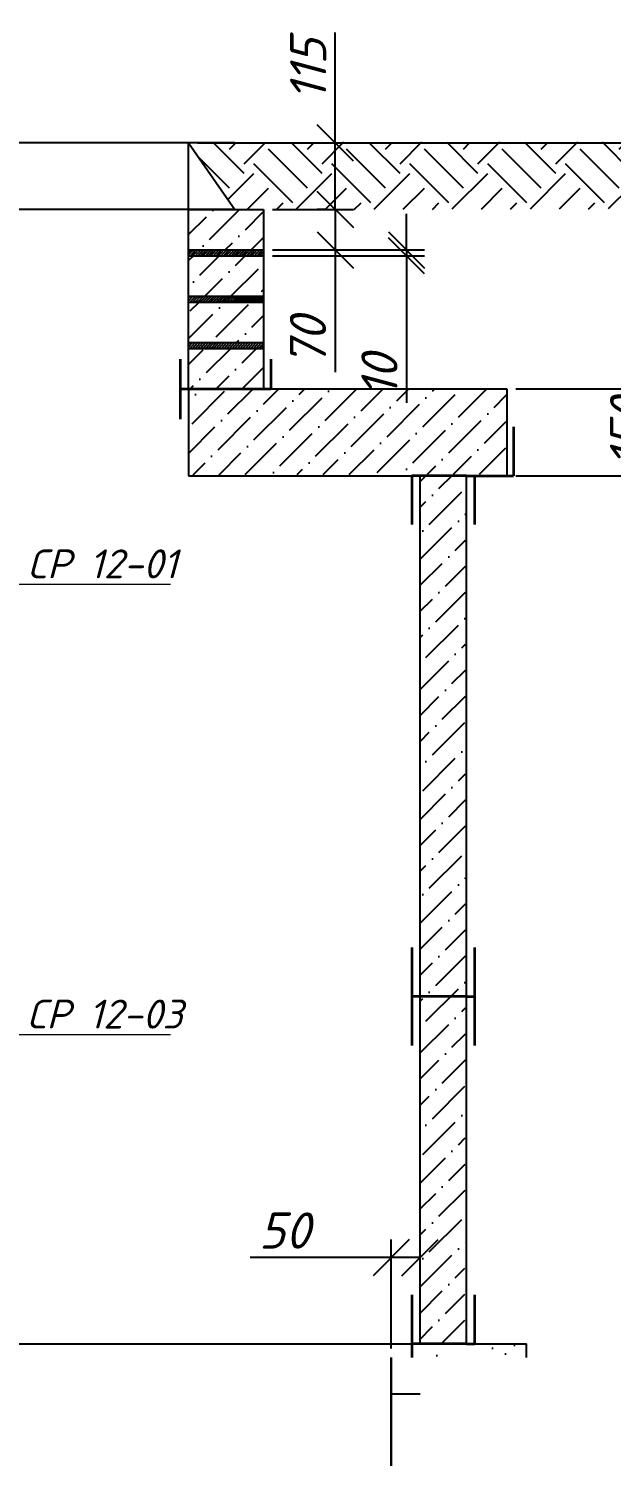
# Model space of a CAD drawing. Header units: millimetres. Extents: x 41890028 to 44740435, y 21258419 to 23626306.
# Drawn here: x 42589883 to 42610032, y 22032759 to 22082108 of the extents above; entities that cross this region are included whole.
import ezdxf
from ezdxf import colors
from ezdxf.entities.mleader import LeaderData, LeaderLine
from ezdxf.math import Vec2, Vec3

# ---------------------------------------------------------------- set-up
doc = ezdxf.new("R2010")
doc.units = ezdxf.units.MM
doc.layers.add('ВК_К1_текст', color=34, linetype='Continuous')
doc.styles.add('note', font='isocpeur.ttf', dxfattribs={"width": 0.9, "oblique": 15})
doc.styles.get("Standard").update_dxf_attribs({"font": 'isocpeui.ttf'})
doc.dimstyles.new('ISO-25', dxfattribs={"dimtxt": 2.5, "dimasz": 2.5, "dimexe": 1.25, "dimexo": 0.625, "dimtad": 1, "dimtxsty": 'Standard', "dimcen": 2.5, "dimadec": 0, "dimazin": 0, "dimtfac": 1, "dimtmove": 0, "dimatfit": 3, "dimfxl": 1, "dimarcsym": 0})
pattern_1 = [(45, (-809614603.9085054, -416701475.3945185), (336.7596045400934, 1234.785216647009), [1587.5, -317.5, 0, -317.5])]

# ---------------------------------------------------------------- blocks, each defined once
blk = doc.blocks.new('_Oblique')
at = {"color": 0, "linetype": 'ByBlock', "lineweight": -2}
blk.add_line((-0.5, -0.5), (0.5, 0.5), dxfattribs=at)
blk = doc.blocks.new('*D100')
at = {"color": 0, "lineweight": -2, "transparency": 16777216}
for p, q in [((42602415.75092819, 22036487.21863282), (42602415.75092819, 22040254.38933528)), ((42603415.75092819, 22036967.2186327), (42603415.75092819, 22040254.38933528)), ((42602415.75092819, 22039629.38933528), (42597541.69789791, 22039629.38933528)), ((42603415.75092819, 22039629.38933528), (42602415.75092819, 22039629.38933528))]:
    blk.add_line(p, q, dxfattribs=at)
at = {"layer": 'Defpoints', "color": 0, "transparency": 16777216}
for p in [(42603415.75092819, 22039629.38933528), (42603415.75092819, 22036654.7186327), (42602415.75092819, 22036174.71863282)]:
    blk.add_point(p, dxfattribs=at)
at = {"color": 0, "lineweight": -2, "transparency": 16777216, "xscale": 1250, "yscale": 1250, "zscale": 1250, "rotation": 180}
blk.add_blockref('_Oblique', (42602415.75092819, 22039629.38933528), dxfattribs=at)
at = {"color": 0, "lineweight": -2, "transparency": 16777216, "xscale": 1250, "yscale": 1250, "zscale": 1250}
blk.add_blockref('_Oblique', (42603415.75092819, 22039629.38933528), dxfattribs=at)
at = {"color": 0, "transparency": 16777216, "insert": (42598728.72441307, 22040566.88933528), "char_height": 1250, "attachment_point": 5}
blk.add_mtext('50', dxfattribs=at)
blk = doc.blocks.new('*D103')
at = {"color": 0, "lineweight": -2, "transparency": 16777216}
for p, q in [((42598318.26617387, 22075854.7186327), (42601111.23768989, 22075854.7186327)), ((42600486.23768989, 22075854.7186327), (42600486.23768989, 22074454.7186327)), ((42598318.26617387, 22074454.7186327), (42601111.23768989, 22074454.7186327)), ((42600486.23768989, 22074454.7186327), (42600486.23768989, 22070232.18075391))]:
    blk.add_line(p, q, dxfattribs=at)
at = {"layer": 'Defpoints', "color": 0, "transparency": 16777216}
for p in [(42598005.76617387, 22075854.7186327), (42598005.76617387, 22074454.7186327), (42600486.23768989, 22074454.7186327)]:
    blk.add_point(p, dxfattribs=at)
at = {"color": 0, "lineweight": -2, "transparency": 16777216, "xscale": 1250, "yscale": 1250, "zscale": 1250}
for p, rotation in [((42600486.23768989, 22075854.7186327), 90), ((42600486.23768989, 22074454.7186327), 270)]:
    blk.add_blockref('_Oblique', p, dxfattribs=dict(at, rotation=rotation))
at = {"color": 0, "transparency": 16777216, "insert": (42599540.68844746, 22071292.31332968), "char_height": 1250, "attachment_point": 5, "rotation": 90}
blk.add_mtext('70', dxfattribs=at)
blk = doc.blocks.new('*D104')
at = {"color": 0, "lineweight": -2, "transparency": 16777216}
for p, q in [((42602949.60991613, 22074454.7186327), (42602949.60991613, 22075704.7186327)), ((42598318.26617387, 22074454.7186327), (42603574.60991613, 22074454.7186327)), ((42598318.26617387, 22074254.7186327), (42603574.60991613, 22074254.7186327)), ((42602949.60991613, 22074454.7186327), (42602949.60991613, 22074254.7186327)), ((42602949.60991613, 22074254.7186327), (42602949.60991613, 22069172.80575391))]:
    blk.add_line(p, q, dxfattribs=at)
at = {"layer": 'Defpoints', "color": 0, "transparency": 16777216}
for p in [(42598005.76617387, 22074454.7186327), (42598005.76617387, 22074254.7186327), (42602949.60991613, 22074254.7186327)]:
    blk.add_point(p, dxfattribs=at)
at = {"color": 0, "lineweight": -2, "transparency": 16777216, "xscale": 1250, "yscale": 1250, "zscale": 1250}
for p, rotation in [((42602949.60991613, 22074454.7186327), 270), ((42602949.60991613, 22074254.7186327), 90)]:
    blk.add_blockref('_Oblique', p, dxfattribs=dict(at, rotation=rotation))
at = {"color": 0, "transparency": 16777216, "insert": (42602012.10991612, 22070114.56711756), "char_height": 1250, "attachment_point": 5, "rotation": 90}
blk.add_mtext('10', dxfattribs=at)
blk = doc.blocks.new('*D102')
at = {"color": 0, "lineweight": -2, "transparency": 16777216}
for p, q in [((42606728.25092819, 22069654.71863264), (42612170.52410796, 22069654.71863264)), ((42611545.52410796, 22069654.71863264), (42611545.52410796, 22066654.71863264)), ((42606728.25092843, 22066654.71863264), (42612170.52410796, 22066654.71863264))]:
    blk.add_line(p, q, dxfattribs=at)
at = {"layer": 'Defpoints', "color": 0, "transparency": 16777216}
for p in [(42606415.75092819, 22069654.71863264), (42606415.75092843, 22066654.71863264), (42611545.52410796, 22066654.71863264)]:
    blk.add_point(p, dxfattribs=at)
at = {"color": 0, "lineweight": -2, "transparency": 16777216, "xscale": 1250, "yscale": 1250, "zscale": 1250}
for p, rotation in [((42611545.52410796, 22069654.71863264), 90), ((42611545.52410796, 22066654.71863264), 270)]:
    blk.add_blockref('_Oblique', p, dxfattribs=dict(at, rotation=rotation))
at = {"color": 0, "transparency": 16777216, "insert": (42610608.02410796, 22068154.71863265), "char_height": 1250, "attachment_point": 5, "rotation": 90}
blk.add_mtext('150', dxfattribs=at)
blk = doc.blocks.new('_None')
blk = doc.blocks.new('*D802')
at = {"color": 0, "lineweight": -2, "transparency": 16777216}
for p, q in [((42600486.23768989, 22078154.71863282), (42600486.23768989, 22081971.00651161)), ((42595728.25092819, 22078154.71863282), (42601111.23768989, 22078154.71863282)), ((42600486.23768989, 22075854.7186327), (42600486.23768989, 22078154.71863282)), ((42600173.73768989, 22075854.7186327), (42599861.23768989, 22075854.7186327))]:
    blk.add_line(p, q, dxfattribs=at)
at = {"layer": 'Defpoints', "color": 0, "transparency": 16777216}
for p in [(42595415.75092819, 22078154.71863282), (42600486.23768989, 22075854.7186327), (42600486.23768989, 22075854.7186327)]:
    blk.add_point(p, dxfattribs=at)
at = {"color": 0, "lineweight": -2, "transparency": 16777216, "xscale": 1250, "yscale": 1250, "zscale": 1250}
for p, rotation in [((42600486.23768989, 22078154.71863282), 90), ((42600486.23768989, 22075854.7186327), 270)]:
    blk.add_blockref('_Oblique', p, dxfattribs=dict(at, rotation=rotation))
at = {"color": 0, "transparency": 16777216, "insert": (42599548.73768988, 22080687.86257222), "char_height": 1250, "attachment_point": 5, "rotation": 90}
blk.add_mtext('115', dxfattribs=at)

msp = doc.modelspace()

# ---------------------------------------------------------------- hatches: boundary and pattern name
at = {"transparency": 33554534}
h = msp.add_hatch(dxfattribs=at)
h.set_pattern_fill('EARTH', color=256, scale=300, angle=45)
h.set_pattern_definition([(45, (-809614603.9085054, -416701475.3945185), (2.842170943040401e-13, 2694.076836320746), [1905, -1905]), (45, (-809615109.0479122, -416700970.2551117), (2.842170943040401e-13, 2694.076836320746), [1905, -1905]), (45, (-809615614.187319, -416700465.1157049), (2.842170943040401e-13, 2694.076836320746), [1905, -1905]), (135, (-809615614.187319, -416700128.3561003), (-2694.076836320746, 2.842170943040401e-13), [1905, -1905]), (135, (-809615109.0479122, -416699623.2166935), (-2694.076836320746, 2.842170943040401e-13), [1905, -1905]), (135, (-809614603.9085054, -416699118.0772867), (-2694.076836320746, 2.842170943040401e-13), [1905, -1905])])
h.paths.add_polyline_path([(42610739.52806905, 22075854.71863264), (42610739.52806905, 22078154.71863288), (42595415.75092819, 22078154.71863282), (42597015.75092819, 22075854.71863282)])
at = {"transparency": 33554539}
h = msp.add_hatch(dxfattribs=at)
h.set_pattern_fill('ANSI36', color=256, scale=200)
h.set_pattern_definition([(45, (5031.486268930137, 0), (336.7596045400934, 1234.785216647009), [1587.5, -317.5, 0, -317.5])])
h.paths.add_polyline_path([(42598005.76617387, 22069654.71863263), (42598005.76617387, 22071054.7186327), (42595415.75092819, 22071054.71863282), (42595415.75092819, 22069654.71863264)])
h.paths.add_polyline_path([(42598005.76617387, 22071254.7186327), (42598005.76617387, 22072654.7186327), (42595415.75092819, 22072654.71863288), (42595415.75092819, 22071254.7186327)])
h.paths.add_polyline_path([(42598005.76617387, 22072854.7186327), (42598005.76617387, 22074254.7186327), (42595415.75092819, 22074254.71863264), (42595415.75092819, 22072854.71863282)])
h.paths.add_polyline_path([(42595415.75092819, 22075854.7186327), (42595415.75092819, 22074454.7186327), (42598005.76617387, 22074454.7186327), (42598005.76617387, 22075854.7186327)])
h = msp.add_hatch()
h.set_pattern_fill('ANSI31', color=256, scale=20)
h.set_pattern_definition([(45, (-809614603.9085054, -416701475.3945185), (-44.90128060534576, 44.90128060534577), [])])
h.paths.add_polyline_path([(42598005.76617387, 22074454.7186327), (42595415.75092819, 22074454.7186327), (42595415.75092819, 22074254.71863264), (42598005.76617387, 22074254.7186327)])
h.paths.add_polyline_path([(42598005.76617387, 22072854.7186327), (42595415.75092819, 22072854.71863282), (42595415.75092819, 22072654.71863288), (42598005.76617387, 22072654.7186327)])
h.paths.add_polyline_path([(42598005.76617387, 22071254.7186327), (42595415.75092819, 22071254.7186327), (42595415.75092819, 22071054.71863282), (42598005.76617387, 22071054.7186327)])
h = msp.add_hatch(dxfattribs=at)
h.set_pattern_fill('ANSI36', color=256, scale=200)
h.set_pattern_definition(pattern_1)
h.paths.add_polyline_path([(42581433.39195135, 22066654.71863264), (42581433.39195135, 22069654.71863258), (42570415.75092819, 22069654.71863264), (42570415.75092819, 22066654.71863264)])
h.paths.add_polyline_path([(42595415.75092819, 22069654.71863264), (42595415.75092819, 22066654.71863264), (42606415.75092819, 22066654.71863264), (42606415.75092819, 22069654.71863264)])
h = msp.add_hatch(dxfattribs=at)
h.set_pattern_fill('ANSI36', color=256, scale=200)
h.set_pattern_definition(pattern_1)
h.paths.add_polyline_path([(42605015.75092807, 22048654.7186327), (42603415.75092819, 22048654.7186327), (42603415.75092819, 22036654.7186327), (42605015.75092807, 22036654.7186327)])
h.paths.add_polyline_path([(42605015.75092819, 22066654.7186327), (42603415.75092819, 22066654.7186327), (42603415.75092819, 22048654.7186327), (42605015.75092807, 22048654.7186327)])
h = msp.add_hatch()
h.set_pattern_fill('AR-CONC', color=256, scale=12)
h.set_pattern_definition([(49.99999999999999, (-809614603.9085054, -416701475.3945185), (2186.216027952048, -191.269026466837), [228.6, -2514.6]), (355, (-809614603.9085054, -416701475.3945185), (-422.9210570996321, 2292.682142868422), [182.88, -2011.68701004]), (100.4514447, (-809614421.7244214, -416701491.3335605), (1763.294965084239, 2101.413022946341), [194.2801056, -2137.0829352]), (46.18420000000002, (-809614603.9085054, -416700865.7945185), (3252.948490705558, -504.5079351927257), [342.8999999999995, -3771.899999999996]), (96.63555760999992, (-809614332.8297055, -416700907.8365185), (2848.849608618036, 2969.113495172658), [291.42027768, -3205.62729792]), (351.1841511700001, (-809614603.9085054, -416700865.7945185), (2848.849608779724, 2969.113495026391), [274.31960484, -3017.51678304]), (21, (-809614299.1085055, -416701018.1945185), (1819.37269522959, -1227.182378245051), [228.6, -2514.6]), (326.0000000000001, (-809614299.1085055, -416701018.1945185), (741.6243401717647, 2210.255593467831), [182.88, -2011.68]), (71.45144499999999, (-809614147.4941143, -416701120.4597173), (2560.997031344594, 983.0732266308628), [194.2801056, -2137.0792512]), (37.50000000000001, (-809614603.9085054, -416701475.3945185), (37.0632390071018, 1014.660466477837), [0, -1987.296, 0, -2042.16, 0, -2019.3]), (7.499999999999999, (-809614603.9085054, -416701475.3945185), (801.8359501236689, 1202.166897817434), [0, -1164.336, 0, -1941.576, 0, -769.62]), (327.5, (-809615283.6125054, -416701475.3945185), (1627.087142002457, -68.74492791208132), [0, -762, 0, -2377.44, 0, -3154.679999999999]), (317.5, (-809615588.4125054, -416701475.3945185), (1777.550176632217, 305.1178923999963), [0, -990.5999999999999, 0, -1578.864, 0, -2240.28])])
h.paths.add_polyline_path([(42605015.75092807, 22036654.7186327), (42605015.75092807, 22036174.71863282), (42607095.34802034, 22036174.71863282), (42607095.34802034, 22036654.7186327)])
h.paths.add_polyline_path([(42603415.75092819, 22036654.7186327), (42603415.75092819, 22036174.71863282), (42605015.75092807, 22036174.71863282), (42605015.75092807, 22036654.7186327)])

# ---------------------------------------------------------------- linework, layer by layer
for p, q in [((42597015.75092819, 22078154.71863282), (42579815.75092819, 22078154.71863282)), ((42595415.75092819, 22069654.71863264), (42595415.75092819, 22078154.71863282)), ((42595415.75092819, 22078154.71863282), (42597015.75092819, 22075854.71863282)), ((42597015.75092819, 22078154.71863282), (42610739.52806905, 22078154.71863288)), ((42597015.75092819, 22075854.71863282), (42579815.75092819, 22075854.71863282)), ((42595415.75092819, 22075854.7186327), (42598005.76617387, 22075854.7186327)), ((42598005.76617387, 22075854.7186327), (42598005.76617387, 22069654.71863264)), ((42595415.75092819, 22074454.7186327), (42598005.76617387, 22074454.7186327)), ((42595415.75092819, 22074254.71863264), (42598005.76617387, 22074254.7186327)), ((42595415.75092819, 22072854.71863282), (42598005.76617387, 22072854.7186327)), ((42595415.75092819, 22072654.71863288), (42598005.76617387, 22072654.7186327)), ((42595415.75092819, 22071254.7186327), (42598005.76617387, 22071254.7186327)), ((42598005.76617387, 22071054.7186327), (42595415.75092819, 22071054.7186327)), ((42595415.75092819, 22071054.71863282), (42598005.76617387, 22071054.7186327)), ((42595415.75092807, 22069654.71863264), (42606415.75092819, 22069654.71863264)), ((42595415.75092807, 22069654.71863264), (42605015.75092819, 22069654.71863258)), ((42595415.75092819, 22069654.71863264), (42595415.75092819, 22066654.71863264)), ((42606415.75092819, 22069654.71863264), (42606415.75092819, 22066654.71863264)), ((42595415.75092807, 22066654.71863258), (42606415.75092819, 22066654.71863264)), ((42603415.75092819, 22036654.7186327), (42603415.75092819, 22066654.7186327)), ((42605015.75092807, 22036654.7186327), (42605015.75092807, 22066654.71863264)), ((42569415.75092819, 22036654.7186327), (42607095.34802034, 22036654.7186327)), ((42607095.34802034, 22036174.71863282), (42607095.34802034, 22036654.7186327)), ((42603415.75092819, 22034914.71863282), (42602415.75092819, 22034914.71863282))]:
    msp.add_line(p, q)
at = {"lineweight": 35}
for p, q in [((42595138.31583646, 22068613.52050531), (42595138.31583646, 22070678.24025095)), ((42598255.91456488, 22070678.24025095), (42598255.91456488, 22069645.88037813)), ((42606649.52236822, 22068347.04688406), (42606649.52236822, 22066654.71863264)), ((42603132.08859149, 22066654.71863264), (42603132.08859149, 22064962.39038128)), ((42603415.75092819, 22066654.71863264), (42603132.08859149, 22066654.71863264)), ((42605015.75092807, 22066654.71863264), (42603415.75092819, 22066654.71863264)), ((42605015.75092819, 22066654.71863264), (42606649.52236822, 22066654.71863264)), ((42605299.41326502, 22066654.71863264), (42605299.41326502, 22064962.39038128)), ((42603132.08859149, 22050347.04688412), (42603132.08859149, 22046962.39038134)), ((42605299.41326502, 22050347.04688412), (42605299.41326502, 22046962.39038134)), ((42603415.75092819, 22048654.7186327), (42603132.08859149, 22048654.7186327)), ((42605015.75092807, 22048654.7186327), (42603415.75092819, 22048654.7186327)), ((42605015.75092819, 22048654.7186327), (42605299.41326502, 22048654.7186327)), ((42603132.08859149, 22038347.04688412), (42603132.08859137, 22036174.71863288)), ((42605299.41326502, 22038347.04688412), (42605299.41326502, 22036654.7186327)), ((42603415.75092819, 22036654.7186327), (42603132.08859149, 22036654.7186327)), ((42605015.75092807, 22036654.7186327), (42603415.75092819, 22036654.7186327)), ((42605015.75092819, 22036654.7186327), (42605299.41326502, 22036654.7186327))]:
    msp.add_line(p, q, dxfattribs=at)
at = {"lineweight": 30}
msp.add_line((42602415.75092819, 22036174.71863282), (42602415.75092819, 22017654.71863282), dxfattribs=at)
at = {"lineweight": 35}
msp.add_lwpolyline([(42598255.91456488, 22069645.88037813), (42595138.31583646, 22069645.88037813)], dxfattribs=at)

# ---------------------------------------------------------------- dimensions: what is measured, and where the dimension line sits
for base, p1, p2, picture, middle in [((42600486.23768989, 22075854.7186327), (42595415.75092819, 22078154.71863282), (42600486.23768989, 22075854.7186327), '*D802', (42600486.23768988, 22080687.86257222)), ((42600486.23768989, 22074454.7186327), (42598005.76617387, 22075854.7186327), (42598005.76617387, 22074454.7186327), '*D103', (42600486.23768988, 22071292.31332968)), ((42602949.60991613, 22074254.7186327), (42598005.76617387, 22074454.7186327), (42598005.76617387, 22074254.7186327), '*D104', (42602949.60991612, 22070114.56711756))]:
    dim = msp.add_linear_dim(base=base, p1=p1, p2=p2, angle=90, dimstyle='ISO-25', override={"dimscale": 500.0000000000001, "dimlfac": 0.05, "dimblk1": 'Oblique', "dimblk2": 'Oblique', "dimsah": 1})
    dim.commit()
    dim.dimension.update_dxf_attribs({"geometry": picture, "text_midpoint": middle, "dimtype": 160})
dim = msp.add_linear_dim(base=(42611545.52410796, 22066654.71863264), p1=(42606415.75092819, 22069654.71863264), p2=(42606415.75092843, 22066654.71863264), angle=90, dimstyle='ISO-25', override={"dimscale": 500.0000000000001, "dimlfac": 0.05, "dimblk1": 'Oblique', "dimblk2": 'Oblique', "dimsah": 1})
dim.commit()
dim.dimension.update_dxf_attribs({"geometry": '*D102', "text_midpoint": (42610608.02410796, 22068154.71863265)})
dim = msp.add_linear_dim(base=(42603415.75092819, 22039629.38933528), p1=(42602415.75092819, 22036174.71863282), p2=(42603415.75092819, 22036654.7186327), dimstyle='ISO-25', override={"dimscale": 500.0000000000001, "dimlfac": 0.05, "dimblk1": 'Oblique', "dimblk2": 'Oblique', "dimsah": 1})
dim.commit()
dim.dimension.update_dxf_attribs({"geometry": '*D100', "text_midpoint": (42598728.72441307, 22039629.38933528), "dimtype": 160})

# ---------------------------------------------------------------- leaders
at = {"layer": 'ВК_К1_текст', "color": 0, "linetype": 'Continuous'}
ml = msp.add_multileader_mtext('Standard', dxfattribs=at)
ml.set_content('{\\fISOCPEUR|b0|i1|c204|p34;\\Q0;\\W1;СР 12-01}', style='note')
ml.set_leader_properties(lineweight=15)
ml.set_arrow_properties(name='NONE')
ml.build(insert=Vec2(0, 0))
ml.multileader.update_dxf_attribs({"text_left_attachment_type": 6, "text_right_attachment_type": 6, "dogleg_length": 0.1, "arrow_head_size": 1000, "scale": 20})
ctx = ml.context
ctx.base_point, ctx.scale, ctx.char_height, ctx.arrow_head_size, ctx.landing_gap_size, ctx.plane_origin = Vec3(42588955.88746861, 22062907.01571525), 20, 1000, 1000, 800, Vec3(42560235.29568389, 21490619.41094816)
ctx.left_attachment, ctx.right_attachment, ctx.text_align_type = 6, 6, 1
notes = []
notes.append((ctx, [(0, (1, 1, 0), (42588915.88746861, 22062907.01571525), (1, 0), 40, [(0, [(42583415.75092819, 22061157.36873788)], 0, [])])]))
ctx.mtext.insert, ctx.mtext.alignment, ctx.mtext.flow_direction = Vec3(42592439.59958985, 22064107.01571525), 2, 5
ml = msp.add_multileader_mtext('Standard', dxfattribs=at)
ml.set_content('{\\fISOCPEUR|b0|i1|c204|p34;\\Q0;\\W1;СР 12-03}', style='note')
ml.set_leader_properties(lineweight=15)
ml.set_arrow_properties(name='NONE')
ml.build(insert=Vec2(0, 0))
ml.multileader.update_dxf_attribs({"text_left_attachment_type": 6, "text_right_attachment_type": 6, "dogleg_length": 0.1, "arrow_head_size": 1000, "scale": 20})
ctx = ml.context
ctx.base_point, ctx.scale, ctx.char_height, ctx.arrow_head_size, ctx.landing_gap_size, ctx.plane_origin = Vec3(42588955.88746861, 22047346.92579466), 20, 1000, 1000, 800, Vec3(42560235.29568389, 21475059.32102758)
ctx.left_attachment, ctx.right_attachment, ctx.text_align_type = 6, 6, 1
notes.append((ctx, [(0, (1, 1, 0), (42588915.88746861, 22047346.92579466), (1, 0), 40, [(0, [(42583415.75092819, 22045597.27881724)], 0, [])])]))
ctx.mtext.insert, ctx.mtext.alignment, ctx.mtext.flow_direction = Vec3(42592520.28140798, 22048546.92579466), 2, 5
for ctx, leaders in notes:
    for number, flags, end, landing, length, lines in leaders:
        leader = LeaderData()
        leader.index, (leader.has_last_leader_line, leader.has_dogleg_vector, leader.attachment_direction) = number, flags
        leader.last_leader_point, leader.dogleg_vector, leader.dogleg_length = Vec3(end), Vec3(landing), length
        for number, points, colour, breaks in lines:
            line = LeaderLine()
            line.index, line.vertices, line.color, line.breaks = number, Vec3.list(points), colors.encode_raw_color(colour), breaks
            leader.lines.append(line)
        ctx.leaders.append(leader)

doc.saveas('drawing.dxf')
